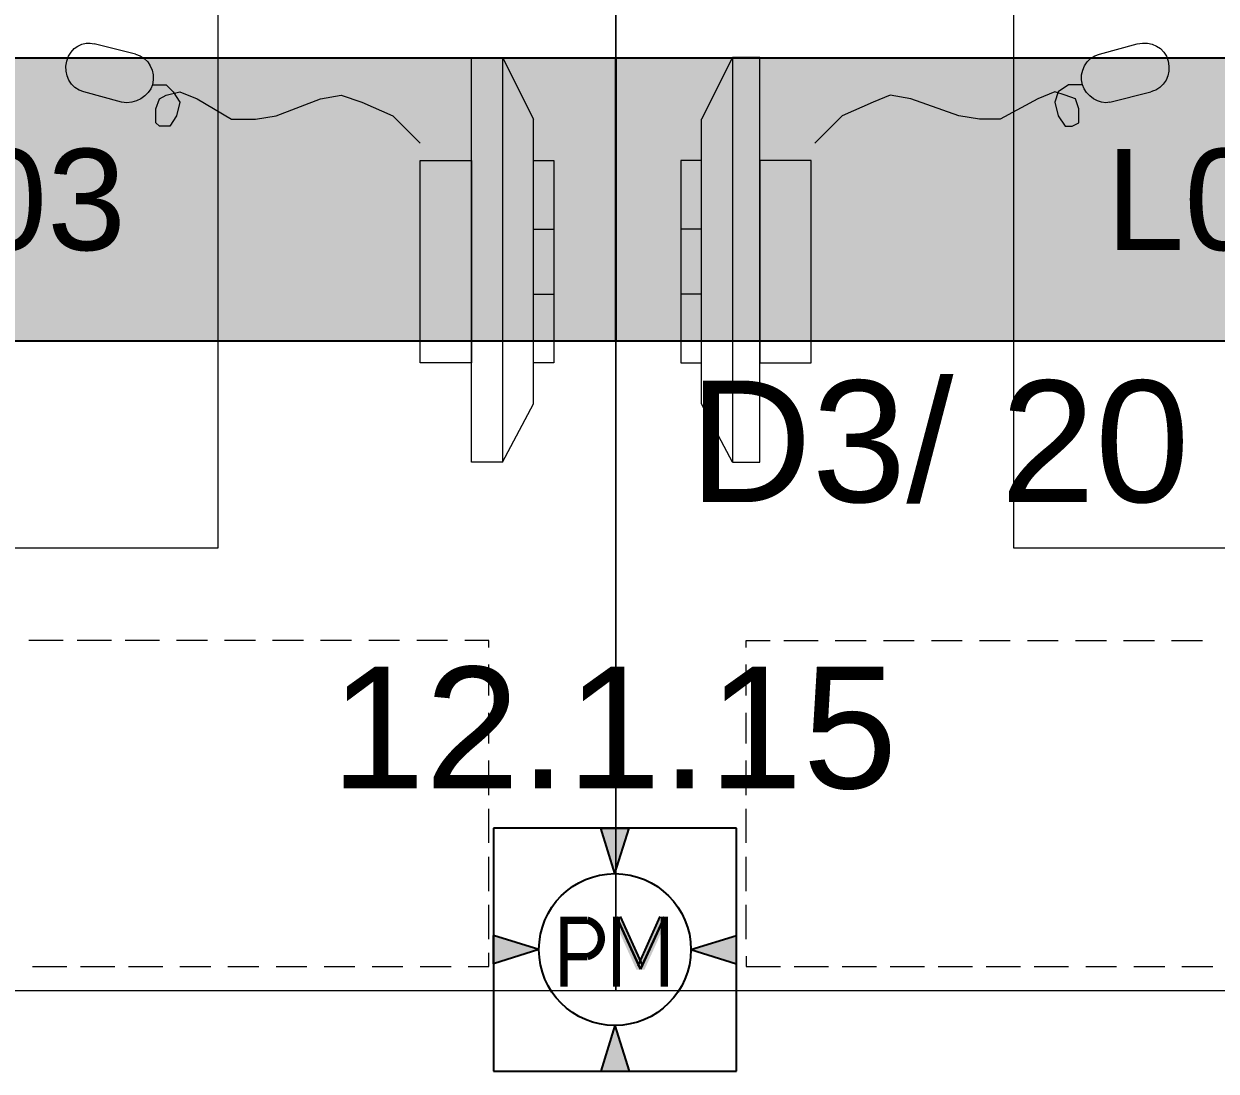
# Model space of a CAD drawing. Header units: millimetres. Extents: x 71769 to 78969, y 7991 to 11789.
# Drawn here: x 74052.9 to 74200, y 11130.2 to 11259.5 of the extents above; entities that cross this region are included whole.
import ezdxf
from ezdxf.enums import TextEntityAlignment as Align

# ---------------------------------------------------------------- set-up
doc = ezdxf.new("R2010")
doc.units = ezdxf.units.MM
doc.header["$LTSCALE"] = 5
doc.header["$MEASUREMENT"] = 0
doc.linetypes.add('AUSGEZOGEN', pattern=[0])
doc.layers.get('0').update_dxf_attribs({"linetype": 'CONTINUOUS'})
doc.layers.add('204_180704_Marc Cain Einrichtung#Maßlinie 1_100', color=7, linetype='AUSGEZOGEN', lineweight=18)
doc.layers.add('E_BEL', color=1, linetype='CONTINUOUS')
doc.layers.add('E_EI_IN_KNX', color=150, linetype='CONTINUOUS')
doc.styles.add('ARIAL', font='arial.ttf')

# ---------------------------------------------------------------- blocks, each defined once
blk = doc.blocks.new('LED Leuchte')
at = {"true_color": 0xf8f6b0}
h = blk.add_hatch(color=51, dxfattribs=at)
h.dxf.hatch_style = 1
h.paths.add_polyline_path([(0.5, 1), (-0.5, 1), (-0.5, 0), (0.5, 0)])
blk.add_lwpolyline([(-0.5, 0), (-0.5, 1), (0.5, 1), (0.5, 0), (-0.5, 0)])
at = {"style": 'ARIAL'}
for tag, p in [('LED', (0, 0.5)), ('STROMKREIS', (-0.00922, -0.33665)), ('SCHALTKREIS', (-0.00922, -0.51665)), ('FREI1', (-0.00922, -0.69665)), ('FREI2', (-0.00922, -0.88904)), ('FREI3', (-0.00922, -1.05665))]:
    blk.add_attdef(tag, text='', height=0.15, dxfattribs=at).set_placement(p, align=Align.MIDDLE_CENTER)
blk.add_attdef('TYP', text='', height=0.15, dxfattribs=at).set_placement((-0.00922, -0.15665), align=Align.MIDDLE)
blk = doc.blocks.new('Präsenzmelder')
for p, q in [((0.1, 0.2), (-0.1, 0.2)), ((-0.1, 0.2), (-0.1, 0)), ((-0.01165, 0.2), (0.01165, 0.2)), ((0, 0.16248), (-0.01165, 0.2)), ((0, 0.16248), (0.01165, 0.2)), ((0.1, 0), (0.1, 0.2)), ((0.02099, 0.08386), (0.00129, 0.12685)), ((0.00129, 0.12685), (0.02099, 0.08386)), ((0.02295, 0.08663), (0.00466, 0.12716)), ((0.01902, 0.08663), (0.03731, 0.12716)), ((0.02099, 0.08386), (0.04069, 0.12685)), ((0.04069, 0.12685), (0.02099, 0.08386)), ((-0.1, 0.08835), (-0.1, 0.11165)), ((-0.06248, 0.1), (-0.1, 0.11165)), ((0.06248, 0.1), (0.1, 0.11165)), ((0.1, 0.08835), (0.1, 0.11165)), ((-0.06248, 0.1), (-0.1, 0.08835)), ((0.06248, 0.1), (0.1, 0.08835)), ((0, 0.03752), (-0.01165, 0)), ((0, 0.03752), (0.01165, 0)), ((-0.1, 0), (0.1, 0)), ((-0.01165, 0), (0.01165, 0))]:
    blk.add_line(p, q)
at = {"const_width": 0.006}
for points in [[(-0.04188, 0.1272), (-0.04188, 0.06954), (-0.04188, 0.06954)], [(0.00129, 0.12716), (0.00129, 0.06951), (0.00129, 0.06951)], [(0.04069, 0.12716), (0.04069, 0.06951), (0.04069, 0.06951)]]:
    blk.add_lwpolyline(points, dxfattribs=at)
blk.add_lwpolyline([(-0.04188, 0.09421), (-0.02263, 0.09421), (-0.02263, 0.09421, 0.766304), (-0.02263, 0.12419), (-0.02263, 0.12419), (-0.04188, 0.12419)], format="xyb", dxfattribs=at)
blk.add_circle((0, 0.1), 0.06248)
for points in [[(-0.01165, 0.2), (0.01165, 0.2), (0, 0.16248)], [(0.01761, 0.08354), (0.02295, 0.08663), (-0.00209, 0.12716), (0.00466, 0.12716)], [(0.00466, 0.12716), (-0.00068, 0.12408), (0.02436, 0.08354), (0.01761, 0.08354)], [(0.00466, 0.12716), (-0.00068, 0.12408), (0.02436, 0.08354), (0.01761, 0.08354)], [(0.03731, 0.12716), (0.04265, 0.12408), (0.01761, 0.08354), (0.02436, 0.08354)], [(0.03731, 0.12716), (0.04265, 0.12408), (0.01761, 0.08354), (0.02436, 0.08354)], [(0.02436, 0.08354), (0.01902, 0.08663), (0.04406, 0.12716), (0.03731, 0.12716)], [(-0.1, 0.08835), (-0.1, 0.11165), (-0.06248, 0.1)], [(0.1, 0.08835), (0.1, 0.11165), (0.06248, 0.1)], [(-0.01165, 0), (0.01165, 0), (0, 0.03752)]]:
    blk.add_solid(points)
at = {"style": 'ARIAL'}
blk.add_attdef('TYP', text='', height=0.15, dxfattribs=at).set_placement((-0.00922, -0.15665), align=Align.MIDDLE)
for tag, p in [('STROMKREIS', (-0.00922, -0.33665)), ('SCHALTKREIS', (-0.00922, -0.51665)), ('FREI1', (-0.00922, -0.69665)), ('FREI2', (-0.00922, -0.87665)), ('FREI3', (-0.00922, -1.05665))]:
    blk.add_attdef(tag, text='', height=0.15, dxfattribs=at).set_placement(p, align=Align.MIDDLE_CENTER)

msp = doc.modelspace()

# ---------------------------------------------------------------- linework, layer by layer
at = {"layer": '204_180704_Marc Cain Einrichtung#Maßlinie 1_100', "color": 251, "linetype": 'AUSGEZOGEN', "lineweight": 13, "true_color": 0x494949}
for p, q in [((74125.89, 11140.15), (74125.89, 11320.06)), ((74125.89, 11320.06), (74125.89, 11140.15)), ((74025.98, 11140.15), (74125.89, 11140.15)), ((74125.89, 11140.15), (74225.79, 11140.15))]:
    msp.add_line(p, q, dxfattribs=at)
at = {"layer": '204_180704_Marc Cain Einrichtung#Maßlinie 1_100', "color": 18, "linetype": 'AUSGEZOGEN', "lineweight": 13, "true_color": 0x000000}
for p, q in [((74066.62, 11255.72), (74061.54, 11256.99)), ((74185.57, 11255.72), (74190.23, 11256.99)), ((74111.92, 11255.3), (74115.73, 11247.68)), ((74111.92, 11255.3), (74111.92, 11205.34)), ((74140.28, 11255.3), (74136.47, 11247.68)), ((74140.28, 11255.3), (74140.28, 11205.34)), ((74064.93, 11249.79), (74060.27, 11251.06)), ((74186.84, 11249.79), (74191.92, 11251.06)), ((74115.73, 11212.54), (74115.73, 11247.68)), ((74136.47, 11212.54), (74136.47, 11247.68)), ((74115.73, 11234.13), (74118.27, 11234.13)), ((74136.47, 11234.13), (74133.93, 11234.13)), ((74115.73, 11226.09), (74118.27, 11226.09)), ((74136.47, 11226.09), (74133.93, 11226.09)), ((74111.92, 11205.34), (74115.73, 11212.54)), ((74140.28, 11205.34), (74136.47, 11212.54)), ((74111.92, 11205.34), (74108.11, 11205.34)), ((74140.28, 11205.34), (74143.67, 11205.34)), ((74057.73, 11183.33), (74053.5, 11183.33)), ((74063.66, 11183.33), (74059.43, 11183.33)), ((74069.59, 11183.33), (74065.35, 11183.33)), ((74075.51, 11183.33), (74071.7, 11183.33)), ((74081.44, 11183.33), (74077.63, 11183.33)), ((74087.37, 11183.33), (74083.56, 11183.33)), ((74093.29, 11183.33), (74089.48, 11183.33)), ((74099.22, 11183.33), (74095.41, 11183.33)), ((74105.14, 11183.33), (74101.33, 11183.33)), ((74146.63, 11183.33), (74150.86, 11183.33)), ((74152.98, 11183.33), (74156.79, 11183.33)), ((74158.91, 11183.33), (74162.72, 11183.33)), ((74164.83, 11183.33), (74168.64, 11183.33)), ((74170.76, 11183.33), (74174.57, 11183.33)), ((74176.69, 11183.33), (74180.49, 11183.33)), ((74182.61, 11183.33), (74186.42, 11183.33)), ((74188.54, 11183.33), (74192.35, 11183.33)), ((74194.46, 11183.33), (74198.27, 11183.33)), ((74110.22, 11176.56), (74110.22, 11180.37)), ((74141.97, 11176.56), (74141.97, 11180.37)), ((74110.22, 11170.63), (74110.22, 11174.44)), ((74141.97, 11170.63), (74141.97, 11174.44)), ((74110.22, 11164.28), (74110.22, 11168.52)), ((74141.97, 11164.28), (74141.97, 11168.52)), ((74110.22, 11158.36), (74110.22, 11162.59)), ((74141.97, 11158.36), (74141.97, 11162.59)), ((74110.22, 11152.43), (74110.22, 11156.66)), ((74141.97, 11152.43), (74141.97, 11156.66)), ((74110.22, 11146.5), (74110.22, 11150.74)), ((74141.97, 11146.5), (74141.97, 11150.74)), ((74053.92, 11143.12), (74058.16, 11143.12)), ((74059.85, 11143.12), (74064.08, 11143.12)), ((74065.78, 11143.12), (74070.01, 11143.12)), ((74072.13, 11143.12), (74075.94, 11143.12)), ((74078.05, 11143.12), (74081.86, 11143.12)), ((74083.98, 11143.12), (74087.79, 11143.12)), ((74089.91, 11143.12), (74093.71, 11143.12)), ((74095.83, 11143.12), (74099.64, 11143.12)), ((74101.76, 11143.12), (74105.57, 11143.12)), ((74141.97, 11144.39), (74141.97, 11143.12)), ((74141.97, 11143.12), (74146.21, 11143.12)), ((74147.9, 11143.12), (74152.13, 11143.12)), ((74153.83, 11143.12), (74158.06, 11143.12)), ((74159.75, 11143.12), (74163.99, 11143.12)), ((74165.68, 11143.12), (74169.91, 11143.12)), ((74171.61, 11143.12), (74175.84, 11143.12)), ((74177.53, 11143.12), (74181.76, 11143.12)), ((74183.88, 11143.12), (74187.69, 11143.12)), ((74189.81, 11143.12), (74193.62, 11143.12)), ((74195.73, 11143.12), (74199.54, 11143.12))]:
    msp.add_line(p, q, dxfattribs=at)
for points in [[(74025.98, 11265.46), (74076.78, 11265.46), (74076.78, 11194.76), (74025.98, 11194.76), (74025.98, 11265.46)], [(74225.79, 11265.46), (74225.79, 11194.76), (74174.99, 11194.76), (74174.99, 11265.46), (74225.79, 11265.46)], [(74060.27, 11251.06), (74059.68, 11251.28), (74059.17, 11251.6), (74058.75, 11252.01), (74058.42, 11252.49), (74058.19, 11253.03), (74058.07, 11253.62), (74058.06, 11254.24), (74058.16, 11254.87), (74058.37, 11255.47), (74058.69, 11255.98), (74059.08, 11256.4), (74059.53, 11256.72), (74060.02, 11256.95), (74060.54, 11257.07), (74061.05, 11257.09), (74061.54, 11256.99)], [(74190.23, 11256.99), (74190.86, 11257.09), (74191.48, 11257.07), (74192.07, 11256.95), (74192.61, 11256.72), (74193.1, 11256.4), (74193.51, 11255.98), (74193.83, 11255.47), (74194.04, 11254.87), (74194.14, 11254.24), (74194.13, 11253.62), (74194, 11253.03), (74193.78, 11252.49), (74193.45, 11252.01), (74193.03, 11251.6), (74192.52, 11251.28), (74192.22, 11251.17), (74191.92, 11251.06)], [(74066.62, 11255.72), (74067.22, 11255.5), (74067.73, 11255.18), (74068.15, 11254.77), (74068.47, 11254.29), (74068.7, 11253.75), (74068.83, 11253.16), (74068.84, 11252.54), (74068.74, 11251.91), (74068.52, 11251.44), (74068.2, 11250.98), (74067.79, 11250.57), (74067.31, 11250.22), (74066.77, 11249.94), (74066.18, 11249.77), (74065.56, 11249.71), (74065.25, 11249.75), (74064.93, 11249.79)], [(74108.11, 11205.34), (74108.11, 11255.3), (74111.92, 11255.3)], [(74143.67, 11205.34), (74143.67, 11255.3), (74140.28, 11255.3)], [(74186.84, 11249.79), (74186.35, 11249.71), (74185.84, 11249.77), (74185.33, 11249.94), (74184.83, 11250.22), (74184.38, 11250.57), (74183.99, 11250.98), (74183.67, 11251.44), (74183.46, 11251.91), (74183.36, 11252.54), (74183.37, 11253.16), (74183.5, 11253.75), (74183.72, 11254.29), (74184.05, 11254.77), (74184.47, 11255.18), (74184.98, 11255.5), (74185.57, 11255.72)], [(74068.74, 11251.91), (74070.43, 11251.91), (74071.28, 11251.06), (74072.13, 11249.79), (74071.7, 11248.1), (74070.86, 11246.83), (74069.59, 11246.83), (74069.16, 11247.25), (74069.16, 11248.95), (74069.59, 11250.22), (74070.43, 11250.64), (74072.13, 11251.06), (74074.24, 11250.22), (74078.48, 11247.68), (74081.44, 11247.68), (74083.98, 11248.1), (74089.48, 11250.22), (74092.02, 11250.64), (74094.56, 11249.79), (74098.37, 11248.1), (74101.76, 11244.71)], [(74183.46, 11251.91), (74181.76, 11251.91), (74180.49, 11251.06), (74180.07, 11249.79), (74180.49, 11248.1), (74181.34, 11246.83), (74182.19, 11246.83), (74183.03, 11247.25), (74183.03, 11248.95), (74182.61, 11250.22), (74181.34, 11250.64), (74180.07, 11251.06), (74177.96, 11250.22), (74173.3, 11247.68), (74170.76, 11247.68), (74168.22, 11248.1), (74162.29, 11250.22), (74159.75, 11250.64), (74157.64, 11249.79), (74153.83, 11248.1), (74150.44, 11244.71)], [(74101.76, 11217.62), (74101.76, 11242.6), (74108.11, 11242.6), (74108.11, 11217.62), (74101.76, 11217.62)], [(74115.73, 11217.62), (74115.73, 11242.6), (74118.27, 11242.6), (74118.27, 11217.62), (74115.73, 11217.62)], [(74136.47, 11217.62), (74136.47, 11242.6), (74133.93, 11242.6), (74133.93, 11217.62), (74136.47, 11217.62)], [(74150.02, 11217.62), (74150.02, 11242.6), (74143.67, 11242.6), (74143.67, 11217.62), (74150.02, 11217.62)], [(74110.22, 11182.48), (74110.22, 11183.33), (74107.26, 11183.33)], [(74141.97, 11182.48), (74141.97, 11183.33), (74144.94, 11183.33)], [(74107.68, 11143.12), (74110.22, 11143.12), (74110.22, 11144.81)]]:
    msp.add_lwpolyline(points, dxfattribs=at)

# ---------------------------------------------------------------- block references
at = {"layer": 'E_BEL'}
ref = msp.add_blockref('LED Leuchte', (74050.89, 11220.28), dxfattribs=dict(at, xscale=150, yscale=35, zscale=100))
ref.add_attrib('LED', 'L03', dxfattribs={"layer": '0', "height": 12.5, "style": 'ARIAL'}).set_placement((74050.89, 11237.78), align=Align.MIDDLE_CENTER)
ref = msp.add_blockref('LED Leuchte', (74200.89, 11220.28), dxfattribs=dict(at, xscale=150, yscale=35, zscale=100))
ref.add_attrib('LED', 'L03', dxfattribs={"layer": '0', "height": 12.5, "style": 'ARIAL'}).set_placement((74200.89, 11237.78), align=Align.MIDDLE_CENTER)
at = {"layer": 'E_EI_IN_KNX', "xscale": 150, "yscale": 150, "zscale": 150}
msp.add_blockref('Präsenzmelder', (74125.79, 11130.2), dxfattribs=at)

# ---------------------------------------------------------------- texts
at = {"layer": 'E_BEL', "style": 'ARIAL'}
msp.add_text('D3/ 20', height=15, dxfattribs=at).set_placement((74134.95, 11200.43))
at = {"layer": 'E_EI_IN_KNX', "style": 'ARIAL'}
msp.add_text('12.1.15', height=15, dxfattribs=at).set_placement((74090.71, 11165.1))

doc.saveas('drawing.dxf')
